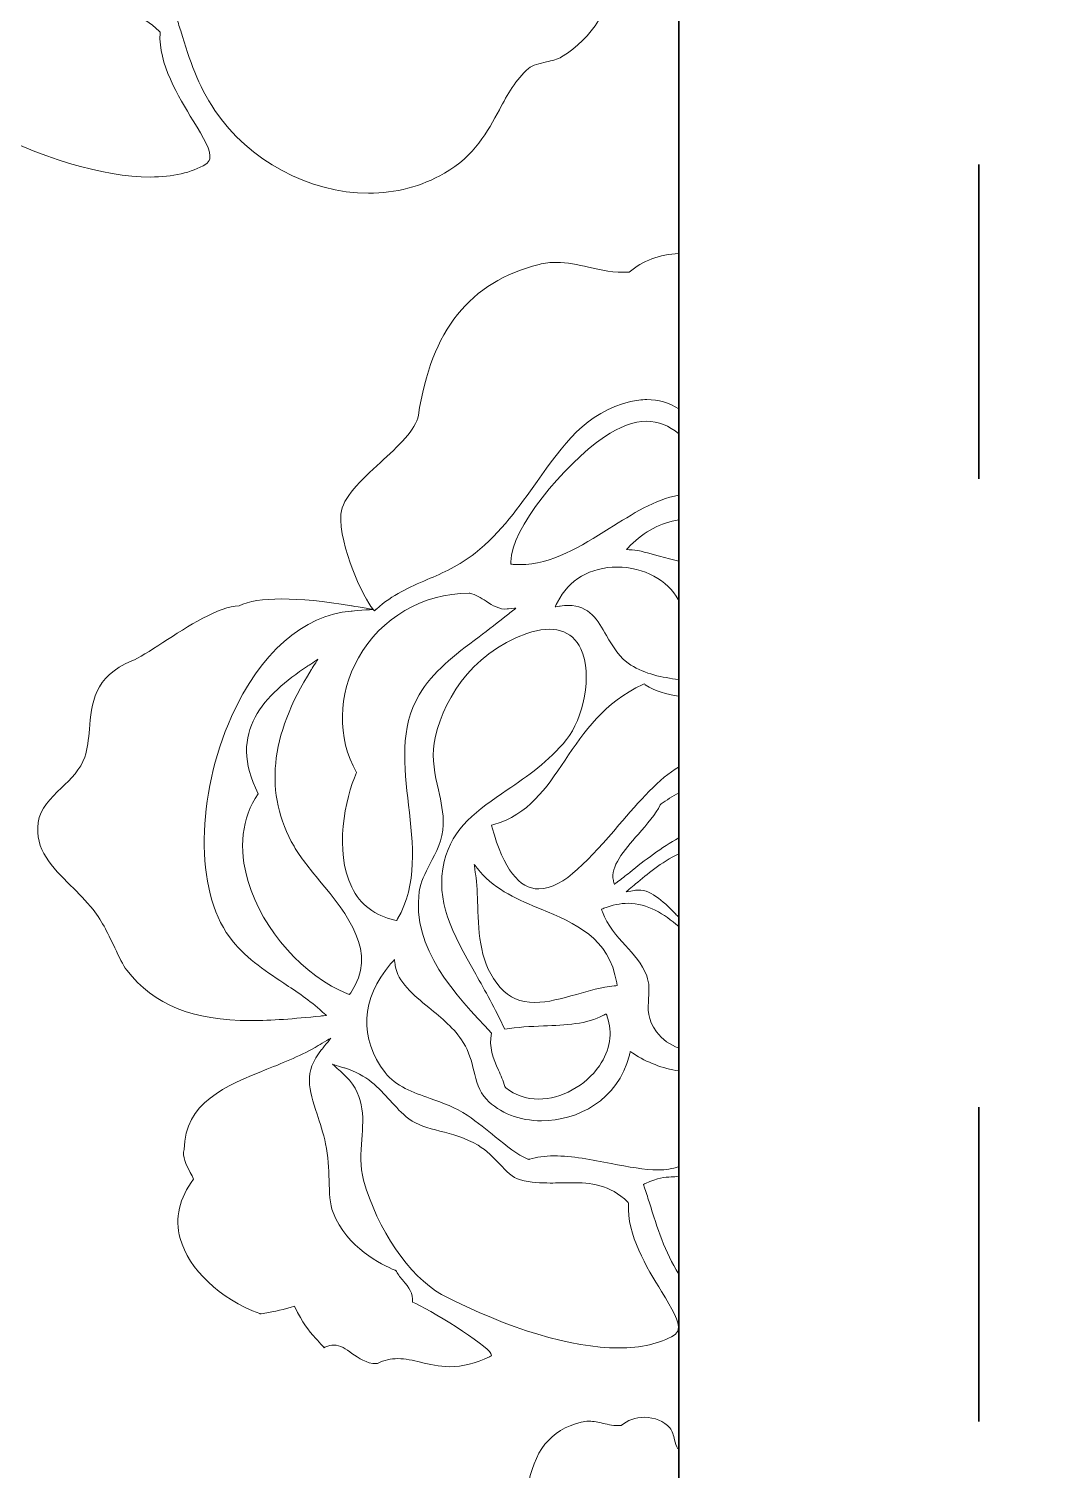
# Model space of a CAD drawing. Header units: millimetres. Extents: x -187 to 113, y -78 to 72.
# Drawn here: x -130.8 to -110.41, y 18.12 to 46.78 of the extents above; entities that cross this region are included whole.
import ezdxf

# ---------------------------------------------------------------- set-up
doc = ezdxf.new("R2010")
doc.units = ezdxf.units.MM
doc.header["$MEASUREMENT"] = 0
doc.layers.add('layer 1', color=7, linetype='Continuous')

msp = doc.modelspace()

# ---------------------------------------------------------------- linework, layer by layer
at = {"layer": 'layer 1', "color": 1, "lineweight": 35}
msp.add_open_spline([(38.43276, 72.15664), (38.43276, 72.15664), (-111.56738, 72.15664), (-111.56738, 72.15664), (-111.56738, 72.15664), (-152.98848, 72.15664), (-186.56732, 38.5779), (-186.56732, -2.84336), (-186.56732, -2.84336), (-186.56732, -44.26448), (-152.98848, -77.84336), (-111.56738, -77.84336), (-111.56738, -77.84336), (-111.56738, -77.84336), (38.43276, -77.84336), (38.43276, -77.84336), (38.43276, -77.84336), (79.85412, -77.84336), (113.43268, -44.26448), (113.43268, -2.84336), (113.43268, -2.84336), (113.43268, 38.5779), (79.85412, 72.15664), (38.43276, 72.15664)], degree=3, knots=[0, 0, 0, 0, 0.14285714, 0.14285714, 0.14285714, 0.14285715, 0.28571429, 0.28571429, 0.28571429, 0.2857143, 0.42857143, 0.42857143, 0.42857143, 0.42857144, 0.57142857, 0.57142857, 0.57142857, 0.57142858, 0.71428571, 0.71428571, 0.71428571, 0.71428572, 1, 1, 1, 1], dxfattribs=at)
for points in [[(-117.87722, 66.59626), (-117.87722, 66.59626), (-117.87722, -72.57458), (-117.87722, -72.57458)], [(-117.87722, 66.47888), (-152.71358, 59.99508), (-179.22136, 33.43024), (-181.29874, 1.06578)]]:
    msp.add_open_spline(points, degree=3, dxfattribs=at)
at = {"layer": 'layer 1', "color": 1, "lineweight": 9}
for points, knots in [([(-119.06582, 55.10064), (-119.0621, 55.10678), (-119.05978, 55.11388), (-119.05846, 55.12194), (-119.05846, 55.12194), (-119.05332, 55.15578), (-119.0738, 55.17758), (-119.1058, 55.19426), (-119.1058, 55.19426), (-118.5536, 55.94666), (-118.46128, 56.84016), (-118.85462, 57.6562), (-118.85462, 57.6562), (-119.25754, 58.49232), (-120.0821, 59.03254), (-120.95532, 59.03254), (-120.95532, 59.03254), (-121.16232, 59.03256), (-121.37024, 59.0023), (-121.57336, 58.9427), (-121.57336, 58.9427), (-121.57336, 58.9427), (-121.69612, 58.90666), (-121.69612, 58.90666), (-121.69612, 58.90666), (-121.69612, 58.90666), (-121.58384, 58.84484), (-121.58384, 58.84484), (-121.58384, 58.84484), (-120.40774, 58.19666), (-119.97886, 56.97914), (-120.0755, 56.0601), (-120.0755, 56.0601), (-120.16896, 55.1707), (-120.70158, 54.5176), (-121.54556, 54.26478), (-121.54556, 54.26478), (-121.9886, 54.0386), (-122.63282, 53.57764), (-122.67782, 53.26118), (-122.67782, 53.26118), (-122.67782, 53.26118), (-122.68254, 53.2271), (-122.68254, 53.2271), (-122.68254, 53.2271), (-122.68254, 53.2271), (-122.65388, 53.2087), (-122.65388, 53.2087), (-122.65388, 53.2087), (-122.6377, 53.19824), (-122.60974, 53.17364), (-122.5773, 53.14516), (-122.5773, 53.14516), (-122.38886, 52.97926), (-121.9965, 52.63388), (-121.3192, 52.63388), (-121.3192, 52.63388), (-121.1518, 52.63388), (-120.9759, 52.65578), (-120.80192, 52.69786), (-120.80192, 52.69786), (-120.6635, 52.71648), (-120.5293, 52.72582), (-120.40336, 52.72582), (-120.40336, 52.72582), (-119.72604, 52.72586), (-119.25638, 52.46092), (-119.08066, 51.97988), (-119.08066, 51.97988), (-118.8454, 51.33594), (-119.2064, 50.45362), (-119.97876, 49.78458), (-119.97876, 49.78458), (-119.97876, 49.78458), (-120.13052, 49.65312), (-120.13052, 49.65312), (-120.13052, 49.65312), (-120.13052, 49.65312), (-119.9343, 49.6919), (-119.9343, 49.6919), (-119.9343, 49.6919), (-119.7777, 49.72288), (-119.62572, 49.77564), (-119.47878, 49.84386), (-119.47878, 49.84386), (-119.47878, 49.84386), (-119.4931, 49.81132), (-119.4931, 49.81132), (-119.4931, 49.81132), (-119.75478, 49.21506), (-120.35788, 49.12374), (-120.9966, 49.0272), (-120.9966, 49.0272), (-121.3595, 48.97228), (-121.73478, 48.9155), (-122.05522, 48.7608), (-122.05522, 48.7608), (-122.2977, 48.6435), (-122.5059, 48.45606), (-122.7072, 48.27484), (-122.7072, 48.27484), (-122.89898, 48.10208), (-123.09748, 47.92336), (-123.32184, 47.81074), (-123.32184, 47.81074), (-124.42586, 47.25584), (-125.36414, 47.23826), (-126.34724, 47.75686), (-126.34724, 47.75686), (-126.34724, 47.75686), (-126.35698, 47.77292), (-126.35698, 47.77292), (-126.35698, 47.77292), (-126.35698, 47.77292), (-126.37502, 47.77292), (-126.37502, 47.77292), (-126.37502, 47.77292), (-126.37502, 47.77292), (-126.40746, 47.79288), (-126.40746, 47.79288), (-126.40746, 47.79288), (-126.40746, 47.79288), (-126.42458, 47.759), (-126.42458, 47.759), (-126.42458, 47.759), (-126.42458, 47.759), (-126.49592, 47.71576), (-126.49592, 47.71576), (-126.49592, 47.71576), (-126.49592, 47.71576), (-126.46876, 47.70132), (-126.46876, 47.70132), (-126.46876, 47.70132), (-126.55514, 47.6064), (-126.75884, 47.40228), (-126.8281, 47.36104), (-126.8281, 47.36104), (-126.8281, 47.36104), (-126.8363, 47.3714), (-126.8363, 47.3714), (-126.8363, 47.3714), (-126.8363, 47.3714), (-126.87386, 47.35324), (-126.87386, 47.35324), (-126.87386, 47.35324), (-127.09764, 47.24508), (-127.21622, 47.239), (-127.34174, 47.23258), (-127.34174, 47.23258), (-127.47188, 47.2261), (-127.60666, 47.21926), (-127.84918, 47.1022), (-127.84918, 47.1022), (-127.84918, 47.1022), (-127.89084, 47.08212), (-127.89084, 47.08212), (-127.89084, 47.08212), (-127.89084, 47.08212), (-127.87654, 47.03772), (-127.87654, 47.03772), (-127.87654, 47.03772), (-127.84296, 46.93368), (-127.81152, 46.83342), (-127.78098, 46.73644), (-127.78098, 46.73644), (-127.59308, 46.13976), (-127.4449, 45.66842), (-127.10048, 45.15688), (-127.10048, 45.15688), (-126.42622, 44.15694), (-125.22706, 43.51078), (-124.04542, 43.51068), (-124.04542, 43.51068), (-123.50474, 43.51068), (-122.99794, 43.64364), (-122.53874, 43.90578), (-122.53874, 43.90578), (-121.9359, 44.2497), (-121.67406, 44.73928), (-121.44306, 45.1712), (-121.44306, 45.1712), (-121.27812, 45.47976), (-121.12236, 45.77106), (-120.86346, 45.98892), (-120.86346, 45.98892), (-120.77998, 46.05926), (-120.6424, 46.09002), (-120.50944, 46.11972), (-120.50944, 46.11972), (-120.39458, 46.14538), (-120.28614, 46.16966), (-120.20628, 46.21902), (-120.20628, 46.21902), (-118.95734, 46.99464), (-118.81456, 48.65596), (-119.3981, 49.81388), (-119.3981, 49.81388), (-119.3981, 49.81388), (-119.42572, 49.86876), (-119.42572, 49.86876), (-119.42572, 49.86876), (-118.63528, 50.2618), (-118.02012, 51.1628), (-117.85796, 52.23656), (-117.85796, 52.23656), (-117.67352, 53.45748), (-118.12364, 54.51642), (-119.06582, 55.10064)], [0, 0, 0, 0, 0.01886792, 0.01886792, 0.01886792, 0.01886793, 0.03773585, 0.03773585, 0.03773585, 0.03773586, 0.05660377, 0.05660377, 0.05660377, 0.05660378, 0.0754717, 0.0754717, 0.0754717, 0.07547171, 0.09433962, 0.09433962, 0.09433962, 0.09433963, 0.11320755, 0.11320755, 0.11320755, 0.11320756, 0.13207547, 0.13207547, 0.13207547, 0.13207548, 0.1509434, 0.1509434, 0.1509434, 0.15094341, 0.16981132, 0.16981132, 0.16981132, 0.16981133, 0.18867925, 0.18867925, 0.18867925, 0.18867926, 0.20754717, 0.20754717, 0.20754717, 0.20754718, 0.22641509, 0.22641509, 0.22641509, 0.2264151, 0.24528302, 0.24528302, 0.24528302, 0.24528303, 0.26415094, 0.26415094, 0.26415094, 0.26415095, 0.28301887, 0.28301887, 0.28301887, 0.28301888, 0.30188679, 0.30188679, 0.30188679, 0.3018868, 0.32075472, 0.32075472, 0.32075472, 0.32075473, 0.33962264, 0.33962264, 0.33962264, 0.33962265, 0.35849057, 0.35849057, 0.35849057, 0.35849058, 0.37735849, 0.37735849, 0.37735849, 0.3773585, 0.39622642, 0.39622642, 0.39622642, 0.39622643, 0.41509434, 0.41509434, 0.41509434, 0.41509435, 0.43396226, 0.43396226, 0.43396226, 0.43396227, 0.45283019, 0.45283019, 0.45283019, 0.4528302, 0.47169811, 0.47169811, 0.47169811, 0.47169812, 0.49056604, 0.49056604, 0.49056604, 0.49056605, 0.50943396, 0.50943396, 0.50943396, 0.50943397, 0.52830189, 0.52830189, 0.52830189, 0.5283019, 0.54716981, 0.54716981, 0.54716981, 0.54716982, 0.56603774, 0.56603774, 0.56603774, 0.56603775, 0.58490566, 0.58490566, 0.58490566, 0.58490567, 0.60377358, 0.60377358, 0.60377358, 0.60377359, 0.62264151, 0.62264151, 0.62264151, 0.62264152, 0.64150943, 0.64150943, 0.64150943, 0.64150944, 0.66037736, 0.66037736, 0.66037736, 0.66037737, 0.67924528, 0.67924528, 0.67924528, 0.67924529, 0.69811321, 0.69811321, 0.69811321, 0.69811322, 0.71698113, 0.71698113, 0.71698113, 0.71698114, 0.73584906, 0.73584906, 0.73584906, 0.73584907, 0.75471698, 0.75471698, 0.75471698, 0.75471699, 0.77358491, 0.77358491, 0.77358491, 0.77358492, 0.79245283, 0.79245283, 0.79245283, 0.79245284, 0.81132075, 0.81132075, 0.81132075, 0.81132076, 0.83018868, 0.83018868, 0.83018868, 0.83018869, 0.8490566, 0.8490566, 0.8490566, 0.84905661, 0.86792453, 0.86792453, 0.86792453, 0.86792454, 0.88679245, 0.88679245, 0.88679245, 0.88679246, 0.90566038, 0.90566038, 0.90566038, 0.90566039, 0.9245283, 0.9245283, 0.9245283, 0.92452831, 0.94339623, 0.94339623, 0.94339623, 0.94339624, 0.96226415, 0.96226415, 0.96226415, 0.96226416, 1, 1, 1, 1]), ([(-128.19104, 46.68992), (-128.19104, 46.68992), (-128.18962, 46.71374), (-128.18962, 46.71374), (-128.18962, 46.71374), (-128.18962, 46.71374), (-128.20616, 46.7307), (-128.20616, 46.7307), (-128.20616, 46.7307), (-128.55582, 47.0875), (-128.96166, 47.11742), (-129.31444, 47.11742), (-129.31444, 47.11742), (-129.38584, 47.11746), (-129.45774, 47.11584), (-129.53014, 47.1144), (-129.53014, 47.1144), (-129.60278, 47.11286), (-129.67586, 47.11132), (-129.74924, 47.11132), (-129.74924, 47.11132), (-129.92428, 47.11136), (-130.13132, 47.11886), (-130.3404, 47.17504), (-130.3404, 47.17504), (-130.50122, 47.21796), (-130.6193, 47.34418), (-130.7559, 47.49034), (-130.7559, 47.49034), (-130.8719, 47.61446), (-131.0032, 47.75498), (-131.18234, 47.86204), (-131.18234, 47.86204), (-131.43012, 48.01064), (-131.7016, 48.0816), (-131.94112, 48.1443), (-131.94112, 48.1443), (-132.1774, 48.20622), (-132.40072, 48.26458), (-132.55586, 48.38532), (-132.55586, 48.38532), (-132.69898, 48.49634), (-132.81648, 48.62642), (-132.93, 48.75226), (-132.93, 48.75226), (-133.15612, 49.00282), (-133.39002, 49.26194), (-133.83944, 49.39988), (-133.83944, 49.39988), (-133.83944, 49.39988), (-134.07484, 49.47224), (-134.07484, 49.47224), (-134.07484, 49.47224), (-134.07484, 49.47224), (-133.88918, 49.30888), (-133.88918, 49.30888), (-133.88918, 49.30888), (-133.4256, 48.90056), (-133.45812, 48.45114), (-133.4926, 47.97528), (-133.4926, 47.97528), (-133.51178, 47.7099), (-133.53164, 47.43532), (-133.45818, 47.17048), (-133.45818, 47.17048), (-133.18754, 46.19332), (-132.55156, 45.25818), (-131.90952, 44.89542), (-131.90952, 44.89542), (-130.54774, 44.19984), (-129.33026, 43.8322), (-128.38864, 43.8321), (-128.38864, 43.8321), (-127.93602, 43.83214), (-127.56422, 43.91736), (-127.28356, 44.08538), (-127.28356, 44.08538), (-127.2422, 44.11024), (-127.21548, 44.14622), (-127.20432, 44.19252), (-127.20432, 44.19252), (-127.16598, 44.3503), (-127.32006, 44.60262), (-127.53344, 44.95188), (-127.53344, 44.95188), (-127.8264, 45.43162), (-128.22768, 46.0887), (-128.19104, 46.68992)], [0, 0, 0, 0, 0.04347826, 0.04347826, 0.04347826, 0.04347827, 0.08695652, 0.08695652, 0.08695652, 0.08695653, 0.13043478, 0.13043478, 0.13043478, 0.13043479, 0.17391304, 0.17391304, 0.17391304, 0.17391305, 0.2173913, 0.2173913, 0.2173913, 0.21739131, 0.26086957, 0.26086957, 0.26086957, 0.26086958, 0.30434783, 0.30434783, 0.30434783, 0.30434784, 0.34782609, 0.34782609, 0.34782609, 0.3478261, 0.39130435, 0.39130435, 0.39130435, 0.39130436, 0.43478261, 0.43478261, 0.43478261, 0.43478262, 0.47826087, 0.47826087, 0.47826087, 0.47826088, 0.52173913, 0.52173913, 0.52173913, 0.52173914, 0.56521739, 0.56521739, 0.56521739, 0.5652174, 0.60869565, 0.60869565, 0.60869565, 0.60869566, 0.65217391, 0.65217391, 0.65217391, 0.65217392, 0.69565217, 0.69565217, 0.69565217, 0.69565218, 0.73913043, 0.73913043, 0.73913043, 0.73913044, 0.7826087, 0.7826087, 0.7826087, 0.78260871, 0.82608696, 0.82608696, 0.82608696, 0.82608697, 0.86956522, 0.86956522, 0.86956522, 0.86956523, 0.91304348, 0.91304348, 0.91304348, 0.91304349, 1, 1, 1, 1]), ([(-117.87722, 42.30932), (-118.255, 42.29732), (-118.60206, 42.1673), (-118.86158, 41.93996), (-118.86158, 41.93996), (-119.16382, 41.92308), (-119.42386, 41.98264), (-119.67458, 42.04012), (-119.67458, 42.04012), (-119.88768, 42.08904), (-120.08908, 42.1353), (-120.30776, 42.1353), (-120.30776, 42.1353), (-120.4278, 42.13532), (-120.54164, 42.12122), (-120.65574, 42.09236), (-120.65574, 42.09236), (-122.03458, 41.74434), (-122.79698, 40.79154), (-123.05504, 39.09386), (-123.05504, 39.09386), (-123.0984, 38.81012), (-123.46072, 38.47638), (-123.81118, 38.15358), (-123.81118, 38.15358), (-124.20162, 37.79404), (-124.57038, 37.45444), (-124.5938, 37.13074), (-124.5938, 37.13074), (-124.63998, 36.49386), (-124.13436, 35.43856), (-123.96284, 35.24616), (-123.96284, 35.24616), (-123.96284, 35.24616), (-123.928, 35.20704), (-123.928, 35.20704), (-123.928, 35.20704), (-123.928, 35.20704), (-123.88898, 35.242), (-123.88898, 35.242), (-123.88898, 35.242), (-123.56694, 35.53048), (-123.23384, 35.67436), (-122.88114, 35.82672), (-122.88114, 35.82672), (-122.5669, 35.96244), (-122.2419, 36.10282), (-121.92708, 36.35382), (-121.92708, 36.35382), (-121.40516, 36.77026), (-121.04444, 37.28142), (-120.6957, 37.7757), (-120.6957, 37.7757), (-120.19258, 38.48878), (-119.71742, 39.16224), (-118.8384, 39.36764), (-118.8384, 39.36764), (-118.72722, 39.39358), (-118.61816, 39.40674), (-118.51416, 39.40674), (-118.51416, 39.40674), (-118.27934, 39.40674), (-118.06992, 39.339), (-117.87722, 39.22328)], [0, 0, 0, 0, 0.05882353, 0.05882353, 0.05882353, 0.05882354, 0.11764706, 0.11764706, 0.11764706, 0.11764707, 0.17647059, 0.17647059, 0.17647059, 0.1764706, 0.23529412, 0.23529412, 0.23529412, 0.23529413, 0.29411765, 0.29411765, 0.29411765, 0.29411766, 0.35294118, 0.35294118, 0.35294118, 0.35294119, 0.41176471, 0.41176471, 0.41176471, 0.41176472, 0.47058824, 0.47058824, 0.47058824, 0.47058825, 0.52941176, 0.52941176, 0.52941176, 0.52941177, 0.58823529, 0.58823529, 0.58823529, 0.5882353, 0.64705882, 0.64705882, 0.64705882, 0.64705883, 0.70588235, 0.70588235, 0.70588235, 0.70588236, 0.76470588, 0.76470588, 0.76470588, 0.76470589, 0.82352941, 0.82352941, 0.82352941, 0.82352942, 0.88235294, 0.88235294, 0.88235294, 0.88235295, 1, 1, 1, 1]), ([(-117.87722, 38.72242), (-118.07024, 38.89174), (-118.28306, 38.9754), (-118.51756, 38.9754), (-118.51756, 38.9754), (-118.77166, 38.9754), (-119.05354, 38.87104), (-119.35544, 38.66532), (-119.35544, 38.66532), (-120.1762, 38.10628), (-121.21728, 36.82552), (-121.21728, 36.18326), (-121.21728, 36.18326), (-121.21728, 36.18326), (-121.21728, 36.13406), (-121.21728, 36.13406), (-121.21728, 36.13406), (-121.21728, 36.13406), (-121.1687, 36.13024), (-121.1687, 36.13024), (-121.1687, 36.13024), (-121.12478, 36.12662), (-121.08086, 36.12486), (-121.03734, 36.12486), (-121.03734, 36.12486), (-120.4014, 36.1249), (-119.82086, 36.49024), (-119.25938, 36.84344), (-119.25938, 36.84344), (-118.7931, 37.1368), (-118.34814, 37.4167), (-117.87722, 37.50568)], [0, 0, 0, 0, 0.11111111, 0.11111111, 0.11111111, 0.11111112, 0.22222222, 0.22222222, 0.22222222, 0.22222223, 0.33333333, 0.33333333, 0.33333333, 0.33333334, 0.44444444, 0.44444444, 0.44444444, 0.44444445, 0.55555556, 0.55555556, 0.55555556, 0.55555557, 0.66666667, 0.66666667, 0.66666667, 0.66666668, 0.77777778, 0.77777778, 0.77777778, 0.77777779, 1, 1, 1, 1]), ([(-117.87722, 37.01422), (-118.23822, 36.95434), (-118.55984, 36.78492), (-118.83634, 36.50832), (-118.83634, 36.50832), (-118.83634, 36.50832), (-118.91858, 36.42614), (-118.91858, 36.42614), (-118.91858, 36.42614), (-118.91858, 36.42614), (-118.80332, 36.41742), (-118.80332, 36.41742), (-118.80332, 36.41742), (-118.66078, 36.4065), (-118.47884, 36.35484), (-118.28622, 36.29998), (-118.28622, 36.29998), (-118.1561, 36.26296), (-118.01754, 36.22356), (-117.87722, 36.1928)], [0, 0, 0, 0, 0.16666667, 0.16666667, 0.16666667, 0.16666668, 0.33333333, 0.33333333, 0.33333333, 0.33333334, 0.5, 0.5, 0.5, 0.50000001, 0.66666667, 0.66666667, 0.66666667, 0.66666668, 1, 1, 1, 1]), ([(-117.87722, 35.43104), (-117.88092, 35.43014), (-117.88464, 35.42922), (-117.88836, 35.4283), (-117.88836, 35.4283), (-118.08574, 35.81194), (-118.57688, 36.07642), (-119.1017, 36.07642), (-119.1017, 36.07642), (-119.6318, 36.07644), (-120.06476, 35.8214), (-120.28954, 35.3766), (-120.28954, 35.3766), (-120.28954, 35.3766), (-120.33604, 35.28462), (-120.33604, 35.28462), (-120.33604, 35.28462), (-120.33604, 35.28462), (-120.23504, 35.29976), (-120.23504, 35.29976), (-120.23504, 35.29976), (-120.17816, 35.30826), (-120.12334, 35.31254), (-120.07244, 35.31254), (-120.07244, 35.31254), (-119.65518, 35.3126), (-119.4885, 35.02104), (-119.31216, 34.71226), (-119.31216, 34.71226), (-119.18688, 34.49314), (-119.05744, 34.26654), (-118.8332, 34.128), (-118.8332, 34.128), (-118.54288, 33.94884), (-118.2112, 33.88152), (-117.87722, 33.8396)], [0, 0, 0, 0, 0.1, 0.1, 0.1, 0.10000001, 0.2, 0.2, 0.2, 0.20000001, 0.3, 0.3, 0.3, 0.30000001, 0.4, 0.4, 0.4, 0.40000001, 0.5, 0.5, 0.5, 0.50000001, 0.6, 0.6, 0.6, 0.60000001, 0.7, 0.7, 0.7, 0.70000001, 0.8, 0.8, 0.8, 0.80000001, 1, 1, 1, 1]), ([(-123.52574, 29.05536), (-123.52574, 29.05536), (-123.48884, 29.04738), (-123.48884, 29.04738), (-123.48884, 29.04738), (-123.48884, 29.04738), (-123.46946, 29.08022), (-123.46946, 29.08022), (-123.46946, 29.08022), (-123.06786, 29.76272), (-123.1603, 30.56674), (-123.24958, 31.34426), (-123.24958, 31.34426), (-123.3366, 32.10304), (-123.42672, 32.88766), (-123.04198, 33.53302), (-123.04198, 33.53302), (-122.76156, 34.00408), (-122.35858, 34.30666), (-121.8484, 34.68988), (-121.8484, 34.68988), (-121.66016, 34.83132), (-121.46542, 34.9775), (-121.25484, 35.14828), (-121.25484, 35.14828), (-121.25484, 35.14828), (-121.11856, 35.2586), (-121.11856, 35.2586), (-121.11856, 35.2586), (-121.11856, 35.2586), (-121.29232, 35.24282), (-121.29232, 35.24282), (-121.29232, 35.24282), (-121.45018, 35.22882), (-121.57428, 35.31014), (-121.708, 35.39698), (-121.708, 35.39698), (-121.80852, 35.46228), (-121.91252, 35.52976), (-122.03356, 35.55718), (-122.03356, 35.55718), (-122.03356, 35.55718), (-122.03952, 35.55854), (-122.03952, 35.55854), (-122.03952, 35.55854), (-122.03952, 35.55854), (-122.04556, 35.5585), (-122.04556, 35.5585), (-122.04556, 35.5585), (-122.97502, 35.5493), (-123.79836, 35.06724), (-124.24786, 34.26896), (-124.24786, 34.26896), (-124.65992, 33.53732), (-124.67332, 32.68772), (-124.28528, 31.9906), (-124.28528, 31.9906), (-124.51212, 31.47222), (-124.73182, 30.41942), (-124.3805, 29.71064), (-124.3805, 29.71064), (-124.20748, 29.36144), (-123.91984, 29.14096), (-123.52574, 29.05536)], [0, 0, 0, 0, 0.05882353, 0.05882353, 0.05882353, 0.05882354, 0.11764706, 0.11764706, 0.11764706, 0.11764707, 0.17647059, 0.17647059, 0.17647059, 0.1764706, 0.23529412, 0.23529412, 0.23529412, 0.23529413, 0.29411765, 0.29411765, 0.29411765, 0.29411766, 0.35294118, 0.35294118, 0.35294118, 0.35294119, 0.41176471, 0.41176471, 0.41176471, 0.41176472, 0.47058824, 0.47058824, 0.47058824, 0.47058825, 0.52941176, 0.52941176, 0.52941176, 0.52941177, 0.58823529, 0.58823529, 0.58823529, 0.5882353, 0.64705882, 0.64705882, 0.64705882, 0.64705883, 0.70588235, 0.70588235, 0.70588235, 0.70588236, 0.76470588, 0.76470588, 0.76470588, 0.76470589, 0.82352941, 0.82352941, 0.82352941, 0.82352942, 0.88235294, 0.88235294, 0.88235294, 0.88235295, 1, 1, 1, 1]), ([(-126.38572, 27.05708), (-125.96948, 27.05708), (-125.5313, 27.09356), (-125.00162, 27.14824), (-125.00162, 27.14824), (-125.00162, 27.14824), (-124.88312, 27.16048), (-124.88312, 27.16048), (-124.88312, 27.16048), (-124.88312, 27.16048), (-124.9719, 27.24092), (-124.9719, 27.24092), (-124.9719, 27.24092), (-125.21226, 27.4586), (-125.47704, 27.63356), (-125.73318, 27.80276), (-125.73318, 27.80276), (-126.13502, 28.06824), (-126.51464, 28.31906), (-126.8129, 28.72296), (-126.8129, 28.72296), (-127.4945, 29.6465), (-127.47562, 31.53066), (-126.76904, 33.10566), (-126.76904, 33.10566), (-126.20534, 34.36232), (-125.33902, 35.12554), (-124.39242, 35.19966), (-124.39242, 35.19966), (-124.39242, 35.19966), (-123.96086, 35.23344), (-123.96086, 35.23344), (-123.96086, 35.23344), (-123.96086, 35.23344), (-124.38786, 35.30526), (-124.38786, 35.30526), (-124.38786, 35.30526), (-125.47182, 35.4876), (-126.25102, 35.48944), (-126.61864, 35.30514), (-126.61864, 35.30514), (-127.0228, 35.29754), (-127.64062, 34.8967), (-128.13804, 34.57418), (-128.13804, 34.57418), (-128.39542, 34.40722), (-128.61766, 34.26306), (-128.75434, 34.20896), (-128.75434, 34.20896), (-129.50428, 33.91148), (-129.55318, 33.34872), (-129.59646, 32.8522), (-129.59646, 32.8522), (-129.61382, 32.65324), (-129.63012, 32.46528), (-129.6872, 32.2988), (-129.6872, 32.2988), (-129.77242, 32.04906), (-129.9661, 31.86378), (-130.15344, 31.68456), (-130.15344, 31.68456), (-130.37108, 31.47622), (-130.57672, 31.27956), (-130.61542, 30.99416), (-130.61542, 30.99416), (-130.688, 30.45684), (-130.339, 30.11094), (-129.96926, 29.74458), (-129.96926, 29.74458), (-129.81834, 29.59516), (-129.66238, 29.44056), (-129.5237, 29.26444), (-129.5237, 29.26444), (-129.33342, 29.02236), (-129.20484, 28.7462), (-129.09142, 28.50246), (-129.09142, 28.50246), (-129.0067, 28.32044), (-128.93364, 28.16324), (-128.85114, 28.05804), (-128.85114, 28.05804), (-128.30656, 27.36584), (-127.54638, 27.05708), (-126.38572, 27.05708)], [0, 0, 0, 0, 0.04545455, 0.04545455, 0.04545455, 0.04545456, 0.09090909, 0.09090909, 0.09090909, 0.0909091, 0.13636364, 0.13636364, 0.13636364, 0.13636365, 0.18181818, 0.18181818, 0.18181818, 0.18181819, 0.22727273, 0.22727273, 0.22727273, 0.22727274, 0.27272727, 0.27272727, 0.27272727, 0.27272728, 0.31818182, 0.31818182, 0.31818182, 0.31818183, 0.36363636, 0.36363636, 0.36363636, 0.36363637, 0.40909091, 0.40909091, 0.40909091, 0.40909092, 0.45454545, 0.45454545, 0.45454545, 0.45454546, 0.5, 0.5, 0.5, 0.50000001, 0.54545455, 0.54545455, 0.54545455, 0.54545456, 0.59090909, 0.59090909, 0.59090909, 0.5909091, 0.63636364, 0.63636364, 0.63636364, 0.63636365, 0.68181818, 0.68181818, 0.68181818, 0.68181819, 0.72727273, 0.72727273, 0.72727273, 0.72727274, 0.77272727, 0.77272727, 0.77272727, 0.77272728, 0.81818182, 0.81818182, 0.81818182, 0.81818183, 0.86363636, 0.86363636, 0.86363636, 0.86363637, 0.90909091, 0.90909091, 0.90909091, 0.90909092, 1, 1, 1, 1]), ([(-121.4611, 26.07168), (-121.41602, 25.96908), (-121.36936, 25.86294), (-121.3342, 25.74658), (-121.3342, 25.74658), (-121.3342, 25.74658), (-121.3294, 25.7308), (-121.3294, 25.7308), (-121.3294, 25.7308), (-121.3294, 25.7308), (-121.31654, 25.72044), (-121.31654, 25.72044), (-121.31654, 25.72044), (-121.13446, 25.5739), (-120.90926, 25.49638), (-120.66542, 25.49638), (-120.66542, 25.49638), (-120.21556, 25.4964), (-119.72966, 25.76212), (-119.45622, 26.15758), (-119.45622, 26.15758), (-119.24076, 26.4693), (-119.18544, 26.8164), (-119.30036, 27.13496), (-119.30036, 27.13496), (-119.30036, 27.13496), (-119.321, 27.19248), (-119.321, 27.19248), (-119.321, 27.19248), (-119.321, 27.19248), (-119.37454, 27.16358), (-119.37454, 27.16358), (-119.37454, 27.16358), (-119.70476, 26.98492), (-120.12374, 26.96834), (-120.5673, 26.95066), (-120.5673, 26.95066), (-120.82396, 26.94052), (-121.08896, 26.92994), (-121.33842, 26.88528), (-121.33842, 26.88528), (-121.5307, 27.29628), (-121.7334, 27.65814), (-121.91286, 27.97846), (-121.91286, 27.97846), (-122.38454, 28.8205), (-122.72534, 29.42884), (-122.54032, 30.21814), (-122.54032, 30.21814), (-122.38056, 30.90068), (-121.87578, 31.2448), (-121.29116, 31.64316), (-121.29116, 31.64316), (-120.88352, 31.92114), (-120.46182, 32.2085), (-120.11126, 32.64396), (-120.11126, 32.64396), (-119.77954, 33.05528), (-119.58156, 33.93332), (-119.8234, 34.4489), (-119.8234, 34.4489), (-119.99912, 34.82358), (-120.3785, 34.93606), (-120.89644, 34.7567), (-120.89644, 34.7567), (-122.05038, 34.35764), (-122.61108, 33.33022), (-122.74058, 32.57162), (-122.74058, 32.57162), (-122.79392, 32.25784), (-122.72436, 31.94604), (-122.657, 31.64446), (-122.657, 31.64446), (-122.60328, 31.4035), (-122.5525, 31.17588), (-122.56144, 30.95196), (-122.56144, 30.95196), (-122.57416, 30.65166), (-122.70118, 30.40662), (-122.82406, 30.16992), (-122.82406, 30.16992), (-122.9201, 29.98476), (-123.0107, 29.80996), (-123.03676, 29.62444), (-123.03676, 29.62444), (-123.19686, 28.49644), (-122.31736, 27.56294), (-121.59994, 26.81096), (-121.59994, 26.81096), (-121.66024, 26.52522), (-121.56346, 26.30468), (-121.4611, 26.07168)], [0, 0, 0, 0, 0.04166667, 0.04166667, 0.04166667, 0.04166668, 0.08333333, 0.08333333, 0.08333333, 0.08333334, 0.125, 0.125, 0.125, 0.12500001, 0.16666667, 0.16666667, 0.16666667, 0.16666668, 0.20833333, 0.20833333, 0.20833333, 0.20833334, 0.25, 0.25, 0.25, 0.25000001, 0.29166667, 0.29166667, 0.29166667, 0.29166668, 0.33333333, 0.33333333, 0.33333333, 0.33333334, 0.375, 0.375, 0.375, 0.37500001, 0.41666667, 0.41666667, 0.41666667, 0.41666668, 0.45833333, 0.45833333, 0.45833333, 0.45833334, 0.5, 0.5, 0.5, 0.50000001, 0.54166667, 0.54166667, 0.54166667, 0.54166668, 0.58333333, 0.58333333, 0.58333333, 0.58333334, 0.625, 0.625, 0.625, 0.62500001, 0.66666667, 0.66666667, 0.66666667, 0.66666668, 0.70833333, 0.70833333, 0.70833333, 0.70833334, 0.75, 0.75, 0.75, 0.75000001, 0.79166667, 0.79166667, 0.79166667, 0.79166668, 0.83333333, 0.83333333, 0.83333333, 0.83333334, 0.875, 0.875, 0.875, 0.87500001, 0.91666667, 0.91666667, 0.91666667, 0.91666668, 1, 1, 1, 1]), ([(-126.4399, 29.8234), (-126.15464, 28.86492), (-125.32304, 27.9263), (-124.46266, 27.59154), (-124.46266, 27.59154), (-124.46266, 27.59154), (-124.42434, 27.57664), (-124.42434, 27.57664), (-124.42434, 27.57664), (-124.42434, 27.57664), (-124.40078, 27.61072), (-124.40078, 27.61072), (-124.40078, 27.61072), (-123.84652, 28.4087), (-124.46944, 29.16842), (-125.01908, 29.83864), (-125.01908, 29.83864), (-125.21642, 30.07922), (-125.40266, 30.30648), (-125.52692, 30.52322), (-125.52692, 30.52322), (-126.12608, 31.569), (-126.01466, 32.7163), (-125.18612, 34.03044), (-125.18612, 34.03044), (-125.18612, 34.03044), (-125.05314, 34.2414), (-125.05314, 34.2414), (-125.05314, 34.2414), (-125.05314, 34.2414), (-125.2595, 34.10358), (-125.2595, 34.10358), (-125.2595, 34.10358), (-126.09986, 33.54196), (-126.8713, 32.802), (-126.23968, 31.56926), (-126.23968, 31.56926), (-126.567, 31.08586), (-126.63634, 30.48308), (-126.4399, 29.8234)], [0, 0, 0, 0, 0.09090909, 0.09090909, 0.09090909, 0.0909091, 0.18181818, 0.18181818, 0.18181818, 0.18181819, 0.27272727, 0.27272727, 0.27272727, 0.27272728, 0.36363636, 0.36363636, 0.36363636, 0.36363637, 0.45454545, 0.45454545, 0.45454545, 0.45454546, 0.54545455, 0.54545455, 0.54545455, 0.54545456, 0.63636364, 0.63636364, 0.63636364, 0.63636365, 0.72727273, 0.72727273, 0.72727273, 0.72727274, 0.81818182, 0.81818182, 0.81818182, 0.81818183, 1, 1, 1, 1]), ([(-117.87722, 33.5104), (-118.11712, 33.54666), (-118.34272, 33.60238), (-118.54228, 33.73606), (-118.54228, 33.73606), (-118.54228, 33.73606), (-118.56654, 33.75236), (-118.56654, 33.75236), (-118.56654, 33.75236), (-118.56654, 33.75236), (-118.59308, 33.74016), (-118.59308, 33.74016), (-118.59308, 33.74016), (-119.36024, 33.38744), (-119.7564, 32.8011), (-120.13948, 32.23404), (-120.13948, 32.23404), (-120.51658, 31.67568), (-120.87284, 31.14834), (-121.55212, 30.9581), (-121.55212, 30.9581), (-121.55212, 30.9581), (-121.60324, 30.94374), (-121.60324, 30.94374), (-121.60324, 30.94374), (-121.60324, 30.94374), (-121.5887, 30.89218), (-121.5887, 30.89218), (-121.5887, 30.89218), (-121.35812, 30.07408), (-121.05406, 29.67634), (-120.65894, 29.6762), (-120.65894, 29.6762), (-120.16354, 29.67622), (-119.63046, 30.2945), (-119.06626, 30.9491), (-119.06626, 30.9491), (-118.66722, 31.41218), (-118.25452, 31.8909), (-117.8804, 32.09576), (-117.8804, 32.09576), (-117.87934, 32.09634), (-117.87828, 32.09694), (-117.87722, 32.0975)], [0, 0, 0, 0, 0.08333333, 0.08333333, 0.08333333, 0.08333334, 0.16666667, 0.16666667, 0.16666667, 0.16666668, 0.25, 0.25, 0.25, 0.25000001, 0.33333333, 0.33333333, 0.33333333, 0.33333334, 0.41666667, 0.41666667, 0.41666667, 0.41666668, 0.5, 0.5, 0.5, 0.50000001, 0.58333333, 0.58333333, 0.58333333, 0.58333334, 0.66666667, 0.66666667, 0.66666667, 0.66666668, 0.75, 0.75, 0.75, 0.75000001, 0.83333333, 0.83333333, 0.83333333, 0.83333334, 1, 1, 1, 1]), ([(-117.87722, 31.58884), (-118.00468, 31.51586), (-118.12306, 31.44048), (-118.22782, 31.36626), (-118.22782, 31.36626), (-118.22782, 31.36626), (-118.23896, 31.35838), (-118.23896, 31.35838), (-118.23896, 31.35838), (-118.23896, 31.35838), (-118.24492, 31.34598), (-118.24492, 31.34598), (-118.24492, 31.34598), (-118.33188, 31.16556), (-118.50938, 30.96158), (-118.68096, 30.7645), (-118.68096, 30.7645), (-118.97196, 30.43016), (-119.24706, 30.1142), (-119.17706, 29.84352), (-119.17706, 29.84352), (-119.17706, 29.84352), (-119.1572, 29.76658), (-119.1572, 29.76658), (-119.1572, 29.76658), (-119.1572, 29.76658), (-119.09448, 29.81458), (-119.09448, 29.81458), (-119.09448, 29.81458), (-119.01894, 29.8723), (-118.9382, 29.9365), (-118.85306, 30.00418), (-118.85306, 30.00418), (-118.55622, 30.24008), (-118.2159, 30.51054), (-117.87722, 30.68932)], [0, 0, 0, 0, 0.1, 0.1, 0.1, 0.10000001, 0.2, 0.2, 0.2, 0.20000001, 0.3, 0.3, 0.3, 0.30000001, 0.4, 0.4, 0.4, 0.40000001, 0.5, 0.5, 0.5, 0.50000001, 0.6, 0.6, 0.6, 0.60000001, 0.7, 0.7, 0.7, 0.70000001, 0.8, 0.8, 0.8, 0.80000001, 1, 1, 1, 1]), ([(-119.10316, 27.75262), (-119.10316, 27.75262), (-119.11218, 27.80854), (-119.11218, 27.80854), (-119.11218, 27.80854), (-119.25688, 28.70776), (-119.94724, 28.995), (-120.61472, 29.2728), (-120.61472, 29.2728), (-121.05876, 29.45758), (-121.51794, 29.64868), (-121.82664, 30.01814), (-121.82664, 30.01814), (-121.82664, 30.01814), (-121.9457, 30.1608), (-121.9457, 30.1608), (-121.9457, 30.1608), (-121.9457, 30.1608), (-121.9189, 29.97604), (-121.9189, 29.97604), (-121.9189, 29.97604), (-121.88908, 29.77088), (-121.8816, 29.55832), (-121.87372, 29.33338), (-121.87372, 29.33338), (-121.85378, 28.76316), (-121.8331, 28.17364), (-121.4258, 27.71562), (-121.4258, 27.71562), (-121.24748, 27.51524), (-121.02336, 27.4177), (-120.74074, 27.41772), (-120.74074, 27.41772), (-120.48124, 27.41774), (-120.20458, 27.49632), (-119.91184, 27.57936), (-119.91184, 27.57936), (-119.6653, 27.64944), (-119.41046, 27.72176), (-119.15894, 27.74696), (-119.15894, 27.74696), (-119.15894, 27.74696), (-119.10316, 27.75262), (-119.10316, 27.75262)], [0, 0, 0, 0, 0.08333333, 0.08333333, 0.08333333, 0.08333334, 0.16666667, 0.16666667, 0.16666667, 0.16666668, 0.25, 0.25, 0.25, 0.25000001, 0.33333333, 0.33333333, 0.33333333, 0.33333334, 0.41666667, 0.41666667, 0.41666667, 0.41666668, 0.5, 0.5, 0.5, 0.50000001, 0.58333333, 0.58333333, 0.58333333, 0.58333334, 0.66666667, 0.66666667, 0.66666667, 0.66666668, 0.75, 0.75, 0.75, 0.75000001, 0.83333333, 0.83333333, 0.83333333, 0.83333334, 1, 1, 1, 1]), ([(-117.87722, 30.37658), (-118.2333, 30.19808), (-118.50564, 29.9699), (-118.73632, 29.77666), (-118.73632, 29.77666), (-118.73632, 29.77666), (-118.92246, 29.62108), (-118.92246, 29.62108), (-118.92246, 29.62108), (-118.92246, 29.62108), (-118.73664, 29.64824), (-118.73664, 29.64824), (-118.73664, 29.64824), (-118.45112, 29.69), (-118.20488, 29.44274), (-117.9423, 29.17986), (-117.9423, 29.17986), (-117.92068, 29.15822), (-117.899, 29.1365), (-117.87722, 29.1149)], [0, 0, 0, 0, 0.16666667, 0.16666667, 0.16666667, 0.16666668, 0.33333333, 0.33333333, 0.33333333, 0.33333334, 0.5, 0.5, 0.5, 0.50000001, 0.66666667, 0.66666667, 0.66666667, 0.66666668, 1, 1, 1, 1]), ([(-117.87722, 28.92794), (-118.17384, 29.17594), (-118.49142, 29.3895), (-118.88642, 29.3895), (-118.88642, 29.3895), (-119.04052, 29.38952), (-119.20148, 29.35628), (-119.36512, 29.29068), (-119.36512, 29.29068), (-119.36512, 29.29068), (-119.41284, 29.27148), (-119.41284, 29.27148), (-119.41284, 29.27148), (-119.41284, 29.27148), (-119.39514, 29.22282), (-119.39514, 29.22282), (-119.39514, 29.22282), (-119.29198, 28.9396), (-119.11246, 28.7436), (-118.93862, 28.55414), (-118.93862, 28.55414), (-118.76948, 28.36976), (-118.6099, 28.19562), (-118.51558, 27.9464), (-118.51558, 27.9464), (-118.4579, 27.79412), (-118.46736, 27.65366), (-118.47744, 27.50512), (-118.47744, 27.50512), (-118.49164, 27.29438), (-118.50638, 27.07644), (-118.31916, 26.83414), (-118.31916, 26.83414), (-118.20114, 26.68092), (-118.05146, 26.57262), (-117.87722, 26.51266)], [0, 0, 0, 0, 0.1, 0.1, 0.1, 0.10000001, 0.2, 0.2, 0.2, 0.20000001, 0.3, 0.3, 0.3, 0.30000001, 0.4, 0.4, 0.4, 0.40000001, 0.5, 0.5, 0.5, 0.50000001, 0.6, 0.6, 0.6, 0.60000001, 0.7, 0.7, 0.7, 0.70000001, 0.8, 0.8, 0.8, 0.80000001, 1, 1, 1, 1]), ([(-117.87722, 26.05704), (-118.20362, 26.10756), (-118.51034, 26.22424), (-118.77918, 26.40178), (-118.77918, 26.40178), (-118.77918, 26.40178), (-118.84074, 26.44244), (-118.84074, 26.44244), (-118.84074, 26.44244), (-118.84074, 26.44244), (-118.85892, 26.3705), (-118.85892, 26.3705), (-118.85892, 26.3705), (-119.08704, 25.46888), (-119.89994, 25.06524), (-120.60438, 25.06518), (-120.60438, 25.06518), (-121.0451, 25.06518), (-121.4454, 25.22154), (-121.70222, 25.4942), (-121.70222, 25.4942), (-121.85552, 25.65712), (-121.90292, 25.85324), (-121.95334, 26.06078), (-121.95334, 26.06078), (-121.9975, 26.2436), (-122.04324, 26.43264), (-122.16148, 26.62162), (-122.16148, 26.62162), (-122.33514, 26.8993), (-122.5948, 27.11162), (-122.84598, 27.31706), (-122.84598, 27.31706), (-123.16434, 27.57732), (-123.46502, 27.8232), (-123.51432, 28.15588), (-123.51432, 28.15588), (-123.51432, 28.15588), (-123.53118, 28.26944), (-123.53118, 28.26944), (-123.53118, 28.26944), (-123.53118, 28.26944), (-123.60592, 28.18314), (-123.60592, 28.18314), (-123.60592, 28.18314), (-124.19796, 27.50004), (-124.2386, 26.69302), (-123.7148, 26.02434), (-123.7148, 26.02434), (-123.49934, 25.74938), (-123.16856, 25.63246), (-122.81842, 25.50862), (-122.81842, 25.50862), (-122.56926, 25.42054), (-122.31164, 25.32958), (-122.08618, 25.17604), (-122.08618, 25.17604), (-121.87074, 25.02906), (-121.68808, 24.87962), (-121.52674, 24.7478), (-121.52674, 24.7478), (-121.29398, 24.55752), (-121.09294, 24.39302), (-120.87742, 24.30364), (-120.87742, 24.30364), (-120.87742, 24.30364), (-120.85986, 24.29642), (-120.85986, 24.29642), (-120.85986, 24.29642), (-120.85986, 24.29642), (-120.84174, 24.30218), (-120.84174, 24.30218), (-120.84174, 24.30218), (-120.70414, 24.3459), (-120.54554, 24.3671), (-120.35672, 24.3671), (-120.35672, 24.3671), (-119.99972, 24.36714), (-119.60442, 24.29058), (-119.22198, 24.21656), (-119.22198, 24.21656), (-118.87812, 24.15006), (-118.55348, 24.08722), (-118.28822, 24.08722), (-118.28822, 24.08722), (-118.2081, 24.08726), (-118.13822, 24.09274), (-118.07458, 24.10424), (-118.07458, 24.10424), (-118.00606, 24.11662), (-117.94038, 24.13344), (-117.87722, 24.15416)], [0, 0, 0, 0, 0.04166667, 0.04166667, 0.04166667, 0.04166668, 0.08333333, 0.08333333, 0.08333333, 0.08333334, 0.125, 0.125, 0.125, 0.12500001, 0.16666667, 0.16666667, 0.16666667, 0.16666668, 0.20833333, 0.20833333, 0.20833333, 0.20833334, 0.25, 0.25, 0.25, 0.25000001, 0.29166667, 0.29166667, 0.29166667, 0.29166668, 0.33333333, 0.33333333, 0.33333333, 0.33333334, 0.375, 0.375, 0.375, 0.37500001, 0.41666667, 0.41666667, 0.41666667, 0.41666668, 0.45833333, 0.45833333, 0.45833333, 0.45833334, 0.5, 0.5, 0.5, 0.50000001, 0.54166667, 0.54166667, 0.54166667, 0.54166668, 0.58333333, 0.58333333, 0.58333333, 0.58333334, 0.625, 0.625, 0.625, 0.62500001, 0.66666667, 0.66666667, 0.66666667, 0.66666668, 0.70833333, 0.70833333, 0.70833333, 0.70833334, 0.75, 0.75, 0.75, 0.75000001, 0.79166667, 0.79166667, 0.79166667, 0.79166668, 0.83333333, 0.83333333, 0.83333333, 0.83333334, 0.875, 0.875, 0.875, 0.87500001, 0.91666667, 0.91666667, 0.91666667, 0.91666668, 1, 1, 1, 1]), ([(-123.17368, 21.45988), (-123.14398, 21.62948), (-123.25454, 21.761), (-123.35316, 21.87832), (-123.35316, 21.87832), (-123.4047, 21.93956), (-123.4579, 22.00296), (-123.49026, 22.06874), (-123.49026, 22.06874), (-123.49026, 22.06874), (-123.4992, 22.08718), (-123.4992, 22.08718), (-123.4992, 22.08718), (-123.4992, 22.08718), (-123.5182, 22.09472), (-123.5182, 22.09472), (-123.5182, 22.09472), (-123.7943, 22.20386), (-124.46738, 22.53402), (-124.75182, 23.24238), (-124.75182, 23.24238), (-124.81792, 23.406), (-124.82422, 23.63778), (-124.831, 23.8833), (-124.831, 23.8833), (-124.83712, 24.10808), (-124.84416, 24.36284), (-124.89836, 24.6063), (-124.89836, 24.6063), (-124.9475, 24.82726), (-125.01214, 25.0231), (-125.06896, 25.1958), (-125.06896, 25.1958), (-125.23462, 25.69786), (-125.34388, 26.0294), (-124.97854, 26.4813), (-124.97854, 26.4813), (-124.97854, 26.4813), (-124.79252, 26.71108), (-124.79252, 26.71108), (-124.79252, 26.71108), (-124.79252, 26.71108), (-125.04578, 26.56092), (-125.04578, 26.56092), (-125.04578, 26.56092), (-125.3673, 26.3702), (-125.72192, 26.22766), (-126.0648, 26.0897), (-126.0648, 26.0897), (-126.90332, 25.75258), (-127.6954, 25.43402), (-127.71242, 24.49122), (-127.71242, 24.49122), (-127.7575, 24.35818), (-127.67198, 24.19418), (-127.58924, 24.03546), (-127.58924, 24.03546), (-127.5663, 23.99146), (-127.54332, 23.94764), (-127.52354, 23.90474), (-127.52354, 23.90474), (-127.80798, 23.53596), (-127.90042, 23.12844), (-127.79078, 22.72428), (-127.79078, 22.72428), (-127.62546, 22.11506), (-127.00428, 21.52872), (-126.2081, 21.23036), (-126.2081, 21.23036), (-126.2081, 21.23036), (-126.19494, 21.22552), (-126.19494, 21.22552), (-126.19494, 21.22552), (-126.19494, 21.22552), (-126.18118, 21.22784), (-126.18118, 21.22784), (-126.18118, 21.22784), (-125.84428, 21.28454), (-125.7566, 21.30748), (-125.5199, 21.38088), (-125.5199, 21.38088), (-125.33776, 21.01066), (-125.26338, 20.9273), (-125.0918, 20.73534), (-125.0918, 20.73534), (-125.05288, 20.6919), (-125.00872, 20.64238), (-124.95684, 20.58242), (-124.95684, 20.58242), (-124.95684, 20.58242), (-124.9311, 20.55278), (-124.9311, 20.55278), (-124.9311, 20.55278), (-124.9311, 20.55278), (-124.89554, 20.56898), (-124.89554, 20.56898), (-124.89554, 20.56898), (-124.84094, 20.59402), (-124.7893, 20.60612), (-124.73802, 20.60612), (-124.73802, 20.60612), (-124.60876, 20.60612), (-124.49584, 20.52602), (-124.37638, 20.44112), (-124.37638, 20.44112), (-124.24124, 20.34532), (-124.08836, 20.23684), (-123.89012, 20.23624), (-123.89012, 20.23624), (-123.89012, 20.23624), (-123.8782, 20.2362), (-123.8782, 20.2362), (-123.8782, 20.2362), (-123.8782, 20.2362), (-123.86736, 20.24144), (-123.86736, 20.24144), (-123.86736, 20.24144), (-123.73308, 20.30602), (-123.60476, 20.33598), (-123.4637, 20.33598), (-123.4637, 20.33598), (-123.3121, 20.33598), (-123.16518, 20.30068), (-123.00956, 20.26324), (-123.00956, 20.26324), (-122.831, 20.22038), (-122.6464, 20.17596), (-122.42898, 20.17592), (-122.42898, 20.17592), (-122.17356, 20.17592), (-121.91682, 20.23982), (-121.64388, 20.371), (-121.64388, 20.371), (-121.64388, 20.371), (-121.5995, 20.39242), (-121.5995, 20.39242), (-121.5995, 20.39242), (-121.5995, 20.39242), (-121.61746, 20.4387), (-121.61746, 20.4387), (-121.61746, 20.4387), (-121.68408, 20.60994), (-122.85516, 21.33258), (-123.17368, 21.45988)], [0, 0, 0, 0, 0.02702703, 0.02702703, 0.02702703, 0.02702704, 0.05405405, 0.05405405, 0.05405405, 0.05405406, 0.08108108, 0.08108108, 0.08108108, 0.08108109, 0.10810811, 0.10810811, 0.10810811, 0.10810812, 0.13513514, 0.13513514, 0.13513514, 0.13513515, 0.16216216, 0.16216216, 0.16216216, 0.16216217, 0.18918919, 0.18918919, 0.18918919, 0.1891892, 0.21621622, 0.21621622, 0.21621622, 0.21621623, 0.24324324, 0.24324324, 0.24324324, 0.24324325, 0.27027027, 0.27027027, 0.27027027, 0.27027028, 0.2972973, 0.2972973, 0.2972973, 0.29729731, 0.32432432, 0.32432432, 0.32432432, 0.32432433, 0.35135135, 0.35135135, 0.35135135, 0.35135136, 0.37837838, 0.37837838, 0.37837838, 0.37837839, 0.40540541, 0.40540541, 0.40540541, 0.40540542, 0.43243243, 0.43243243, 0.43243243, 0.43243244, 0.45945946, 0.45945946, 0.45945946, 0.45945947, 0.48648649, 0.48648649, 0.48648649, 0.4864865, 0.51351351, 0.51351351, 0.51351351, 0.51351352, 0.54054054, 0.54054054, 0.54054054, 0.54054055, 0.56756757, 0.56756757, 0.56756757, 0.56756758, 0.59459459, 0.59459459, 0.59459459, 0.5945946, 0.62162162, 0.62162162, 0.62162162, 0.62162163, 0.64864865, 0.64864865, 0.64864865, 0.64864866, 0.67567568, 0.67567568, 0.67567568, 0.67567569, 0.7027027, 0.7027027, 0.7027027, 0.70270271, 0.72972973, 0.72972973, 0.72972973, 0.72972974, 0.75675676, 0.75675676, 0.75675676, 0.75675677, 0.78378378, 0.78378378, 0.78378378, 0.78378379, 0.81081081, 0.81081081, 0.81081081, 0.81081082, 0.83783784, 0.83783784, 0.83783784, 0.83783785, 0.86486486, 0.86486486, 0.86486486, 0.86486487, 0.89189189, 0.89189189, 0.89189189, 0.8918919, 0.91891892, 0.91891892, 0.91891892, 0.91891893, 0.94594595, 0.94594595, 0.94594595, 0.94594596, 1, 1, 1, 1]), ([(-118.87772, 23.40658), (-118.87772, 23.40658), (-118.8763, 23.4304), (-118.8763, 23.4304), (-118.8763, 23.4304), (-118.8763, 23.4304), (-118.89284, 23.44736), (-118.89284, 23.44736), (-118.89284, 23.44736), (-119.2425, 23.80416), (-119.64834, 23.83408), (-120.00112, 23.83408), (-120.00112, 23.83408), (-120.07252, 23.83412), (-120.14442, 23.8325), (-120.21682, 23.83106), (-120.21682, 23.83106), (-120.28946, 23.82952), (-120.36254, 23.82798), (-120.43592, 23.82798), (-120.43592, 23.82798), (-120.61096, 23.82802), (-120.818, 23.83552), (-121.02708, 23.8917), (-121.02708, 23.8917), (-121.1879, 23.93462), (-121.30598, 24.06084), (-121.44258, 24.207), (-121.44258, 24.207), (-121.55858, 24.33112), (-121.68988, 24.47164), (-121.86902, 24.5787), (-121.86902, 24.5787), (-122.1168, 24.7273), (-122.38828, 24.79826), (-122.6278, 24.86096), (-122.6278, 24.86096), (-122.86408, 24.92288), (-123.0874, 24.98124), (-123.24254, 25.10198), (-123.24254, 25.10198), (-123.38566, 25.213), (-123.50316, 25.34308), (-123.61668, 25.46892), (-123.61668, 25.46892), (-123.8428, 25.71948), (-124.0767, 25.9786), (-124.52612, 26.11654), (-124.52612, 26.11654), (-124.52612, 26.11654), (-124.76152, 26.1889), (-124.76152, 26.1889), (-124.76152, 26.1889), (-124.76152, 26.1889), (-124.57586, 26.02554), (-124.57586, 26.02554), (-124.57586, 26.02554), (-124.11228, 25.61722), (-124.1448, 25.1678), (-124.17928, 24.69194), (-124.17928, 24.69194), (-124.19846, 24.42656), (-124.21832, 24.15198), (-124.14486, 23.88714), (-124.14486, 23.88714), (-123.87422, 22.90998), (-123.23824, 21.97484), (-122.5962, 21.61208), (-122.5962, 21.61208), (-121.23442, 20.9165), (-120.01694, 20.54886), (-119.07532, 20.54876), (-119.07532, 20.54876), (-118.6227, 20.5488), (-118.2509, 20.63402), (-117.97024, 20.80204), (-117.97024, 20.80204), (-117.92888, 20.8269), (-117.90216, 20.86288), (-117.891, 20.90918), (-117.891, 20.90918), (-117.85266, 21.06696), (-118.00674, 21.31928), (-118.22012, 21.66854), (-118.22012, 21.66854), (-118.51308, 22.14828), (-118.91436, 22.80536), (-118.87772, 23.40658)], [0, 0, 0, 0, 0.04347826, 0.04347826, 0.04347826, 0.04347827, 0.08695652, 0.08695652, 0.08695652, 0.08695653, 0.13043478, 0.13043478, 0.13043478, 0.13043479, 0.17391304, 0.17391304, 0.17391304, 0.17391305, 0.2173913, 0.2173913, 0.2173913, 0.21739131, 0.26086957, 0.26086957, 0.26086957, 0.26086958, 0.30434783, 0.30434783, 0.30434783, 0.30434784, 0.34782609, 0.34782609, 0.34782609, 0.3478261, 0.39130435, 0.39130435, 0.39130435, 0.39130436, 0.43478261, 0.43478261, 0.43478261, 0.43478262, 0.47826087, 0.47826087, 0.47826087, 0.47826088, 0.52173913, 0.52173913, 0.52173913, 0.52173914, 0.56521739, 0.56521739, 0.56521739, 0.5652174, 0.60869565, 0.60869565, 0.60869565, 0.60869566, 0.65217391, 0.65217391, 0.65217391, 0.65217392, 0.69565217, 0.69565217, 0.69565217, 0.69565218, 0.73913043, 0.73913043, 0.73913043, 0.73913044, 0.7826087, 0.7826087, 0.7826087, 0.78260871, 0.82608696, 0.82608696, 0.82608696, 0.82608697, 0.86956522, 0.86956522, 0.86956522, 0.86956523, 0.91304348, 0.91304348, 0.91304348, 0.91304349, 1, 1, 1, 1]), ([(-117.87722, 23.9628), (-117.93104, 23.95422), (-117.9792, 23.95176), (-118.02842, 23.94924), (-118.02842, 23.94924), (-118.15856, 23.94276), (-118.29334, 23.93592), (-118.53586, 23.81886), (-118.53586, 23.81886), (-118.53586, 23.81886), (-118.57752, 23.79878), (-118.57752, 23.79878), (-118.57752, 23.79878), (-118.57752, 23.79878), (-118.56322, 23.75438), (-118.56322, 23.75438), (-118.56322, 23.75438), (-118.52964, 23.65034), (-118.4982, 23.55008), (-118.46766, 23.4531), (-118.46766, 23.4531), (-118.297, 22.91118), (-118.1591, 22.47266), (-117.87722, 22.0135)], [0, 0, 0, 0, 0.14285714, 0.14285714, 0.14285714, 0.14285715, 0.28571429, 0.28571429, 0.28571429, 0.2857143, 0.42857143, 0.42857143, 0.42857143, 0.42857144, 0.57142857, 0.57142857, 0.57142857, 0.57142858, 0.71428571, 0.71428571, 0.71428571, 0.71428572, 1, 1, 1, 1]), ([(-117.89738, 18.54242), (-117.92698, 18.5942), (-117.94358, 18.65952), (-117.95972, 18.72298), (-117.95972, 18.72298), (-117.9812, 18.80768), (-118.00344, 18.89524), (-118.05678, 18.95812), (-118.05678, 18.95812), (-118.16852, 19.09026), (-118.3568, 19.1691), (-118.5604, 19.1691), (-118.5604, 19.1691), (-118.73794, 19.16914), (-118.9018, 19.11082), (-119.02282, 19.00482), (-119.02282, 19.00482), (-119.15692, 18.99734), (-119.2723, 19.02376), (-119.38354, 19.04928), (-119.38354, 19.04928), (-119.47808, 19.07096), (-119.56746, 19.0915), (-119.66448, 19.0915), (-119.66448, 19.0915), (-119.71774, 19.0915), (-119.76828, 19.08524), (-119.81888, 19.07244), (-119.81888, 19.07244), (-120.43068, 18.91802), (-120.76896, 18.49526), (-120.88344, 17.74198), (-120.88344, 17.74198), (-120.9027, 17.6161), (-121.06346, 17.46802), (-121.21896, 17.3248), (-121.21896, 17.3248), (-121.39218, 17.16528), (-121.5558, 17.01458), (-121.56622, 16.87096), (-121.56622, 16.87096), (-121.5867, 16.58838), (-121.36234, 16.12014), (-121.28624, 16.03476), (-121.28624, 16.03476), (-121.28624, 16.03476), (-121.2708, 16.0174), (-121.2708, 16.0174), (-121.2708, 16.0174), (-121.2708, 16.0174), (-121.25348, 16.03292), (-121.25348, 16.03292), (-121.25348, 16.03292), (-121.11058, 16.16092), (-120.9628, 16.22476), (-120.8063, 16.29236), (-120.8063, 16.29236), (-120.66686, 16.35258), (-120.52266, 16.41486), (-120.38298, 16.52622), (-120.38298, 16.52622), (-120.1514, 16.711), (-119.99134, 16.93782), (-119.83662, 17.15712), (-119.83662, 17.15712), (-119.6134, 17.47352), (-119.40256, 17.77232), (-119.01252, 17.86346), (-119.01252, 17.86346), (-118.9632, 17.87498), (-118.9148, 17.88082), (-118.86868, 17.88082), (-118.86868, 17.88082), (-118.53258, 17.88082), (-118.31386, 17.56806), (-118.08228, 17.23696), (-118.08228, 17.23696), (-118.02286, 17.15202), (-117.9619, 17.06484), (-117.89738, 16.98032)], [0, 0, 0, 0, 0.04761905, 0.04761905, 0.04761905, 0.04761906, 0.0952381, 0.0952381, 0.0952381, 0.09523811, 0.14285714, 0.14285714, 0.14285714, 0.14285715, 0.19047619, 0.19047619, 0.19047619, 0.1904762, 0.23809524, 0.23809524, 0.23809524, 0.23809525, 0.28571429, 0.28571429, 0.28571429, 0.2857143, 0.33333333, 0.33333333, 0.33333333, 0.33333334, 0.38095238, 0.38095238, 0.38095238, 0.38095239, 0.42857143, 0.42857143, 0.42857143, 0.42857144, 0.47619048, 0.47619048, 0.47619048, 0.47619049, 0.52380952, 0.52380952, 0.52380952, 0.52380953, 0.57142857, 0.57142857, 0.57142857, 0.57142858, 0.61904762, 0.61904762, 0.61904762, 0.61904763, 0.66666667, 0.66666667, 0.66666667, 0.66666668, 0.71428571, 0.71428571, 0.71428571, 0.71428572, 0.76190476, 0.76190476, 0.76190476, 0.76190477, 0.80952381, 0.80952381, 0.80952381, 0.80952382, 0.85714286, 0.85714286, 0.85714286, 0.85714287, 0.9047619, 0.9047619, 0.9047619, 0.90476191, 1, 1, 1, 1])]:
    msp.add_open_spline(points, degree=3, knots=knots, dxfattribs=at)
at = {"layer": 'layer 1', "color": 177, "lineweight": 35}
for points in [[(-111.91322, 44.0833), (-111.91322, 44.0833), (-111.91322, 37.83344), (-111.91322, 37.83344)], [(-111.91322, 25.33344), (-111.91322, 25.33344), (-111.91322, 19.0833), (-111.91322, 19.0833)]]:
    msp.add_open_spline(points, degree=3, dxfattribs=at)

doc.saveas('drawing.dxf')
